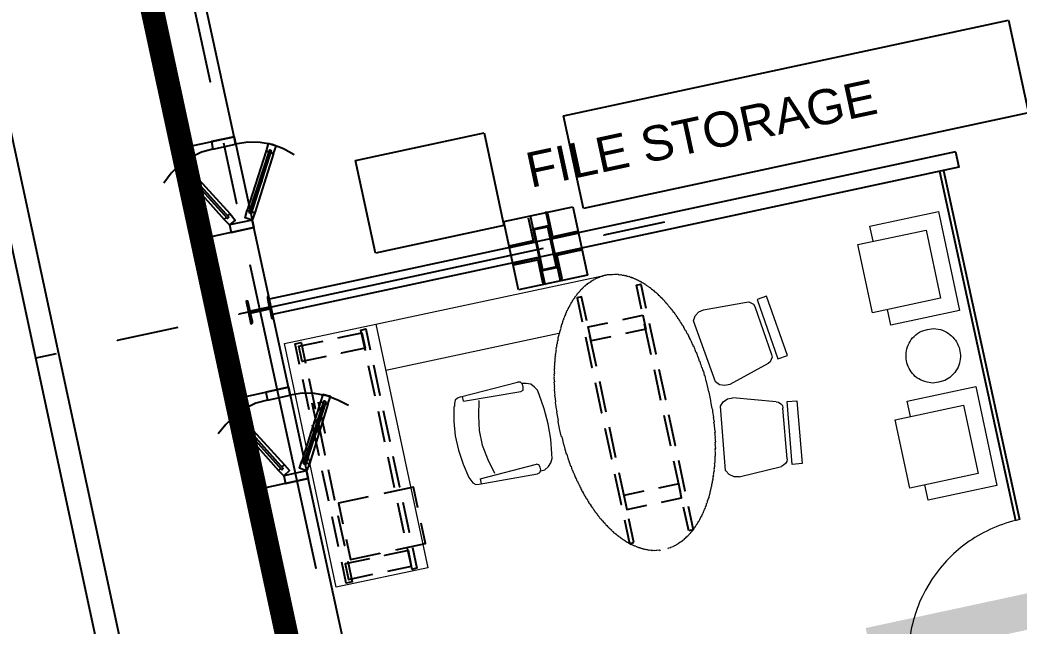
# Model space of a CAD drawing. Header units: inches. Extents: x -48022 to 80112, y -8164 to 5118.
# Drawn here: x 63562.6 to 63819.1, y 1316.2 to 1471.8 of the extents above; entities that cross this region are included whole.
import ezdxf
from ezdxf.enums import TextEntityAlignment as Align
from ezdxf.xclip import XClip

# ---------------------------------------------------------------- set-up
doc = ezdxf.new("R2010")
doc.units = ezdxf.units.IN
doc.header["$LTSCALE"] = 10
doc.header["$XCLIPFRAME"] = 0
doc.header["$PDMODE"] = 32
doc.linetypes.add('Amconstr', pattern=[9999, 9999, 0])
for name, color, linetype in [('1_DIM', 1, 'Continuous'), ('1_TEXT', 3, 'Continuous'), ('A-TEXT-P', 3, 'Continuous'), ('A-WALL-BLWK', 33, 'Continuous'), ('FURN', 6, 'Continuous'), ('FURNITURE', 2, 'Continuous'), ('Plot Boundary', 1, 'Continuous'), ('roads & footpath', 161, 'Continuous')]:
    doc.layers.add(name, color=color, linetype=linetype)
doc.layers.add('A-DOOR', color=2, linetype='Continuous', lineweight=20)
doc.styles.add('1by8in-1F', font='arial.ttf', dxfattribs={"height": 6})
doc.styles.add('ARC_IMP 001 1_1', font='ARIALN.TTF', dxfattribs={"height": 0.078125})
doc.styles.get("Standard").update_dxf_attribs({"font": 'sanss___.ttf'})
doc.dimstyles.new('STANDARD_WS', dxfattribs={"dimscale": 180, "dimtxt": 0.18, "dimasz": 0.0625, "dimexe": 0.1875, "dimexo": 0.0625, "dimgap": 0.09375, "dimtad": 0, "dimdec": 0, "dimzin": 3, "dimdsep": 46, "dimlunit": 4, "dimtxsty": 'Standard', "dimblk": 'DOT', "dimcen": 0.09375, "dimadec": 3, "dimazin": 0, "dimtfac": 1, "dimtdec": 0, "dimtofl": 0, "dimtmove": 1, "dimatfit": 3, "dimldrblk": 'CLOSED', "dimfxl": 0, "dimfrac": 2, "dimtolj": 1, "dimtzin": 3, "dimarcsym": 0})

# ---------------------------------------------------------------- blocks, each defined once
blk = doc.blocks.new('pdf plan')
at = {"color": 250, "linetype": 'Continuous', "lineweight": 9}
blk.add_line((279.693, 363.269), (279.693, 363.22), dxfattribs=at)
for points in [[(280.089, 376.653), (280.102, 380.159), (285.163, 380.141), (285.151, 376.635), (284.357, 376.638)], [(289.038, 376.621), (289.05, 380.128), (294.111, 380.11), (294.099, 376.604)], [(288.335, 378.956), (288.433, 378.674), (288.448, 378.36)], [(285.768, 378.072), (285.752, 378.37), (285.77, 378.684)], [(288.448, 378.36), (288.431, 378.062), (288.33, 377.798)], [(280.867, 376.65), (280.089, 376.653), (280.089, 376.653)], [(289.831, 376.619), (289.038, 376.621), (289.038, 376.621)], [(294.099, 376.604), (293.321, 376.606), (293.321, 376.606)], [(282.495, 369.826), (282.511, 369.942), (282.595, 370.057), (282.678, 370.14), (282.81, 370.189), (285.325, 370.494), (285.458, 370.494), (285.573, 370.427), (285.672, 370.344), (285.721, 370.228)], [(287.689, 370.221), (287.723, 370.337), (287.839, 370.419), (287.939, 370.485), (288.071, 370.484)], [(290.584, 370.161), (288.071, 370.484), (288.071, 370.484)], [(285.721, 370.228), (286.342, 368.142), (286.342, 368.142)], [(287.689, 370.221), (287.037, 368.139), (287.037, 368.139)], [(290.584, 370.161), (290.716, 370.111), (290.798, 370.028), (290.864, 369.912), (290.897, 369.796)], [(282.849, 367.046), (282.634, 367.179), (282.469, 367.395), (282.421, 367.643), (282.495, 369.826)], [(290.955, 367.613), (290.897, 369.796), (290.897, 369.796)], [(286.342, 368.142), (286.341, 367.877), (286.258, 367.629), (286.059, 367.465)], [(287.316, 367.46), (287.118, 367.626), (287.02, 367.875), (287.037, 368.139)], [(286.059, 367.465), (282.849, 367.046), (282.849, 367.046)], [(290.507, 367.019), (287.316, 367.46), (287.316, 367.46)], [(290.955, 367.613), (290.905, 367.365), (290.739, 367.15), (290.507, 367.019)], [(287.083, 367.031), (286.95, 367.032), (286.934, 367.048), (286.504, 367.05), (286.487, 367.033), (285.958, 367.035), (285.942, 367.019), (285.66, 367.02), (285.644, 367.003), (285.429, 367.004), (285.412, 366.971), (285.263, 366.971), (285.23, 366.955), (285.081, 366.955), (285.065, 366.939), (284.916, 366.939), (284.899, 366.906), (284.816, 366.907), (284.767, 366.89), (284.667, 366.891), (284.651, 366.874), (284.552, 366.875), (284.535, 366.858), (284.452, 366.858), (284.403, 366.825), (284.32, 366.826), (284.303, 366.809), (284.221, 366.81), (284.204, 366.793), (284.121, 366.793), (284.088, 366.76), (284.022, 366.761), (284.005, 366.744), (283.923, 366.744), (283.906, 366.728), (283.84, 366.728), (283.823, 366.712), (283.757, 366.712), (283.724, 366.679), (283.691, 366.679), (283.641, 366.663), (283.608, 366.663), (283.592, 366.646), (283.525, 366.647), (283.492, 366.63), (283.459, 366.63), (283.409, 366.597), (283.393, 366.597), (283.376, 366.581), (283.31, 366.581), (283.294, 366.565), (283.244, 366.565), (283.227, 366.532), (283.178, 366.532), (283.161, 366.516), (283.111, 366.516), (283.095, 366.499), (283.029, 366.499), (283.012, 366.483), (282.996, 366.483), (282.962, 366.45), (282.946, 366.45), (282.913, 366.434), (282.863, 366.434), (282.846, 366.417), (282.813, 366.418), (282.797, 366.385), (282.731, 366.385), (282.714, 366.368), (282.697, 366.368), (282.664, 366.352), (282.648, 366.352), (282.631, 366.335), (282.615, 366.336), (282.581, 366.303), (282.532, 366.303)], [(291.083, 366.19), (291.05, 366.207), (291.016, 366.207), (291, 366.24), (290.967, 366.24), (290.95, 366.257), (290.934, 366.257), (290.901, 366.273), (290.868, 366.273), (290.851, 366.307), (290.802, 366.307), (290.785, 366.323), (290.752, 366.323), (290.736, 366.34), (290.719, 366.34), (290.703, 366.357), (290.653, 366.357), (290.604, 366.39), (290.587, 366.39), (290.571, 366.407), (290.521, 366.407), (290.504, 366.424), (290.471, 366.424), (290.438, 366.457), (290.422, 366.457), (290.405, 366.474), (290.356, 366.474), (290.323, 366.49), (290.273, 366.491), (290.257, 366.507), (290.224, 366.507), (290.191, 366.54), (290.141, 366.541), (290.125, 366.557), (290.058, 366.557), (290.042, 366.574), (290.025, 366.574), (289.992, 366.607), (289.943, 366.607), (289.91, 366.624), (289.844, 366.624), (289.827, 366.641), (289.794, 366.641), (289.744, 366.658), (289.695, 366.658), (289.678, 366.691), (289.612, 366.691), (289.596, 366.708), (289.53, 366.708), (289.513, 366.725), (289.43, 366.725), (289.414, 366.742), (289.348, 366.742), (289.315, 366.775), (289.232, 366.775), (289.216, 366.792), (289.133, 366.792), (289.116, 366.809), (289.017, 366.809), (289.001, 366.842), (288.918, 366.843), (288.885, 366.859), (288.786, 366.86), (288.769, 366.876), (288.67, 366.877), (288.621, 366.893), (288.538, 366.894), (288.521, 366.927), (288.373, 366.927), (288.356, 366.944), (288.207, 366.944), (288.174, 366.961), (288.025, 366.962), (288.009, 366.995), (287.794, 366.995), (287.777, 367.012), (287.496, 367.013), (287.48, 367.03), (287.414, 367.03)], [(282.316, 366.204), (282.283, 366.204), (282.267, 366.188), (282.25, 366.188), (282.234, 366.155), (282.2, 366.155), (282.184, 366.139), (282.167, 366.139), (282.134, 366.122), (282.118, 366.122), (282.101, 366.106), (282.084, 366.106), (282.051, 366.073), (282.035, 366.073), (282.018, 366.056), (282.002, 366.057), (281.968, 366.04), (281.952, 366.04), (281.935, 366.007), (281.902, 366.007), (281.886, 365.991), (281.869, 365.991), (281.852, 365.974), (281.819, 365.974), (281.803, 365.958), (281.786, 365.958), (281.753, 365.925), (281.737, 365.925), (281.72, 365.909), (281.703, 365.892), (281.67, 365.892), (281.654, 365.859), (281.637, 365.859), (281.604, 365.843), (281.587, 365.843), (281.571, 365.826), (281.554, 365.827), (281.521, 365.81), (281.504, 365.777), (281.488, 365.777), (281.471, 365.761), (281.438, 365.761), (281.438, 365.744), (281.422, 365.744), (281.372, 365.695), (281.355, 365.695), (281.339, 365.678), (281.322, 365.679), (281.289, 365.662), (281.272, 365.662), (281.272, 365.629), (281.256, 365.613), (281.223, 365.613), (281.206, 365.596), (281.19, 365.596), (281.173, 365.58), (281.123, 365.53), (281.107, 365.53), (281.073, 365.514), (281.057, 365.481), (281.04, 365.481), (281.04, 365.464), (281.024, 365.448), (280.991, 365.448), (280.974, 365.432), (280.957, 365.432), (280.957, 365.399), (280.941, 365.382), (280.908, 365.382), (280.891, 365.366), (280.891, 365.333), (280.874, 365.333), (280.841, 365.316), (280.825, 365.316), (280.808, 365.3), (280.808, 365.283), (280.791, 365.283), (280.758, 365.25), (280.758, 365.234), (280.742, 365.234)], [(291.314, 366.09), (291.281, 366.09), (291.264, 366.107), (291.248, 366.107), (291.231, 366.123)], [(291.528, 365.973), (291.495, 366.007), (291.479, 366.007)], [(292.519, 365.341), (292.485, 365.341), (292.485, 365.358), (292.469, 365.391), (292.453, 365.391), (292.436, 365.408), (292.403, 365.408), (292.403, 365.424), (292.387, 365.441), (292.37, 365.441), (292.321, 365.491), (292.304, 365.508), (292.288, 365.508), (292.238, 365.557), (292.222, 365.557), (292.189, 365.574), (292.156, 365.624), (292.139, 365.624), (292.106, 365.641), (292.09, 365.641), (292.073, 365.657), (292.057, 365.657), (292.023, 365.674), (292.024, 365.707), (292.007, 365.707), (291.991, 365.724), (291.958, 365.724), (291.941, 365.74), (291.924, 365.74), (291.875, 365.79), (291.859, 365.79), (291.842, 365.807), (291.809, 365.807), (291.792, 365.824), (291.776, 365.824), (291.759, 365.857), (291.726, 365.857), (291.726, 365.873), (291.71, 365.89), (291.693, 365.89), (291.66, 365.923)], [(280.426, 364.921), (280.426, 364.904), (280.41, 364.904), (280.377, 364.871), (280.376, 364.855), (280.36, 364.855), (280.36, 364.838), (280.343, 364.805), (280.31, 364.805), (280.31, 364.789), (280.293, 364.772), (280.293, 364.756), (280.277, 364.756), (280.277, 364.723), (280.227, 364.69), (280.21, 364.657), (280.21, 364.64), (280.194, 364.64), (280.194, 364.624), (280.144, 364.574), (280.144, 364.558), (280.127, 364.558), (280.127, 364.525)], [(280.609, 365.102), (280.592, 365.102), (280.592, 365.086), (280.576, 365.069), (280.543, 365.069), (280.543, 365.053)], [(292.964, 364.91), (292.964, 364.943), (292.931, 364.943), (292.914, 364.96), (292.914, 364.976), (292.898, 364.976), (292.865, 365.009), (292.865, 365.026), (292.848, 365.026), (292.832, 365.043), (292.832, 365.059), (292.815, 365.059), (292.782, 365.092), (292.782, 365.109), (292.766, 365.109), (292.749, 365.126), (292.749, 365.142), (292.716, 365.142), (292.683, 365.192), (292.634, 365.242), (292.617, 365.242), (292.617, 365.258)], [(280.044, 364.409), (280.044, 364.393), (280.011, 364.376)], [(293.719, 363.369), (293.719, 363.385), (293.686, 363.419), (293.686, 363.534), (293.67, 363.534), (293.67, 363.65), (293.654, 363.667), (293.654, 363.733), (293.638, 363.733), (293.638, 363.799), (293.605, 363.816), (293.605, 363.849), (293.588, 363.882), (293.589, 363.915), (293.572, 363.948), (293.572, 363.981), (293.539, 363.981), (293.539, 364.048), (293.523, 364.048), (293.523, 364.081), (293.507, 364.114), (293.507, 364.13), (293.49, 364.147), (293.49, 364.18), (293.457, 364.197), (293.457, 364.213), (293.441, 364.23), (293.441, 364.263), (293.424, 364.28), (293.391, 364.296), (293.392, 364.346), (293.375, 364.346), (293.375, 364.362), (293.342, 364.412), (293.342, 364.445), (293.309, 364.445), (293.309, 364.479), (293.293, 364.495), (293.293, 364.512), (293.276, 364.512), (293.276, 364.528), (293.244, 364.561), (293.227, 364.578), (293.227, 364.595), (293.211, 364.595), (293.211, 364.611), (293.194, 364.644), (293.194, 364.661), (293.161, 364.661), (293.161, 364.678), (293.112, 364.744), (293.112, 364.76), (293.079, 364.76), (293.079, 364.794)], [(279.877, 364.046), (279.877, 364.03), (279.844, 364.03), (279.844, 363.964), (279.827, 363.964), (279.827, 363.897), (279.811, 363.898), (279.811, 363.848), (279.777, 363.848), (279.777, 363.782), (279.761, 363.749), (279.76, 363.699), (279.744, 363.666), (279.743, 363.567), (279.727, 363.55), (279.727, 363.517)], [(279.961, 364.261), (279.961, 364.228), (279.928, 364.228), (279.928, 364.195)], [(279.651, 351.493), (279.693, 363.22), (279.693, 363.22)], [(279.693, 363.22), (279.692, 363.071), (279.725, 363.054), (279.725, 362.905), (279.741, 362.889), (279.741, 362.79), (279.757, 362.756), (279.757, 362.69), (279.773, 362.674), (279.773, 362.608), (279.806, 362.591), (279.806, 362.541), (279.822, 362.525), (279.822, 362.492), (279.839, 362.458), (279.839, 362.425), (279.872, 362.409), (279.872, 362.376), (279.888, 362.359), (279.888, 362.342), (279.904, 362.309), (279.904, 362.276), (279.921, 362.276), (279.921, 362.227), (279.954, 362.226), (279.954, 362.193), (279.986, 362.144), (279.986, 362.111), (280.003, 362.111), (280.003, 362.077), (280.036, 362.061), (280.036, 362.044), (280.052, 362.011), (280.052, 361.995), (280.069, 361.995), (280.069, 361.978), (280.102, 361.961), (280.102, 361.928), (280.118, 361.928), (280.118, 361.895), (280.134, 361.895), (280.134, 361.878), (280.151, 361.845), (280.151, 361.829), (280.184, 361.829), (280.184, 361.812)], [(292.503, 361.024), (292.52, 361.041), (292.536, 361.041), (292.537, 361.057), (292.57, 361.09), (292.586, 361.09), (292.603, 361.107), (292.603, 361.123), (292.619, 361.123), (292.653, 361.156), (292.669, 361.156), (292.669, 361.173), (292.686, 361.189), (292.702, 361.189), (292.736, 361.206), (292.736, 361.239), (292.752, 361.239), (292.769, 361.255), (292.769, 361.272), (292.802, 361.272), (292.819, 361.305), (292.819, 361.321), (292.835, 361.321), (292.852, 361.338), (292.852, 361.354), (292.885, 361.354), (292.902, 361.387), (292.902, 361.404), (292.918, 361.403), (292.951, 361.42), (292.951, 361.436), (292.968, 361.436), (292.968, 361.469), (292.985, 361.486), (293.001, 361.486), (293.001, 361.502), (293.051, 361.552), (293.068, 361.568), (293.068, 361.585), (293.101, 361.585), (293.101, 361.618), (293.117, 361.634), (293.134, 361.634), (293.134, 361.651), (293.151, 361.684), (293.151, 361.7), (293.184, 361.7), (293.184, 361.717), (293.2, 361.733), (293.217, 361.766), (293.217, 361.783), (293.234, 361.783), (293.234, 361.799), (293.267, 361.832), (293.267, 361.849), (293.284, 361.849), (293.284, 361.865), (293.333, 361.915), (293.334, 361.948), (293.35, 361.948), (293.35, 361.964), (293.367, 361.997), (293.383, 362.014), (293.384, 362.063), (293.417, 362.063), (293.417, 362.08), (293.433, 362.096), (293.433, 362.113), (293.45, 362.146), (293.45, 362.162), (293.483, 362.179), (293.483, 362.212), (293.5, 362.228), (293.5, 362.245), (293.517, 362.261), (293.517, 362.294), (293.533, 362.311), (293.534, 362.361), (293.567, 362.377), (293.567, 362.41), (293.583, 362.41), (293.584, 362.476), (293.6, 362.476), (293.6, 362.542), (293.633, 362.542), (293.634, 362.608), (293.65, 362.625), (293.65, 362.691), (293.667, 362.707), (293.667, 362.79), (293.684, 362.823), (293.684, 362.939), (293.718, 362.972), (293.718, 362.988)], [(280.299, 361.663), (280.299, 361.63), (280.332, 361.63), (280.349, 361.613), (280.348, 361.597), (280.365, 361.596), (280.365, 361.58), (280.398, 361.547), (280.431, 361.514), (280.431, 361.48), (280.447, 361.48), (280.48, 361.464), (280.48, 361.447), (280.497, 361.447), (280.513, 361.431), (280.513, 361.397), (280.53, 361.397), (280.53, 361.381), (280.563, 361.364), (280.579, 361.364), (280.579, 361.348), (280.596, 361.315), (280.629, 361.314), (280.645, 361.298), (280.645, 361.281), (280.662, 361.281), (280.678, 361.248), (280.678, 361.232), (280.711, 361.231), (280.744, 361.198), (280.777, 361.165), (280.794, 361.165), (280.793, 361.148), (280.81, 361.132), (280.826, 361.132), (280.876, 361.082), (280.925, 361.049), (280.942, 361.049), (280.942, 361.016), (280.958, 361.016), (280.975, 360.999), (281.008, 360.982), (281.024, 360.982), (281.024, 360.949), (281.041, 360.933), (281.057, 360.932), (281.09, 360.916), (281.107, 360.916), (281.123, 360.899), (281.123, 360.866), (281.156, 360.866), (281.173, 360.849), (281.189, 360.849), (281.239, 360.816), (281.255, 360.816), (281.255, 360.783), (281.272, 360.783), (281.305, 360.766), (281.321, 360.766), (281.354, 360.716), (281.387, 360.716), (281.404, 360.7), (281.42, 360.7), (281.42, 360.683), (281.453, 360.666), (281.47, 360.666), (281.486, 360.633), (281.503, 360.633), (281.536, 360.617), (281.552, 360.616), (281.569, 360.6), (281.585, 360.6), (281.635, 360.55), (281.651, 360.55)], [(292.321, 360.893), (292.354, 360.893), (292.371, 360.909)], [(281.8, 360.467), (281.833, 360.467), (281.85, 360.45), (281.866, 360.45)], [(286.775, 359.341), (287.072, 359.34), (287.122, 359.373), (287.519, 359.371), (287.536, 359.388), (287.767, 359.387), (287.817, 359.404), (287.999, 359.403), (288.032, 359.436), (288.181, 359.435), (288.214, 359.452), (288.346, 359.451), (288.379, 359.468), (288.495, 359.467), (288.512, 359.484), (288.644, 359.483), (288.661, 359.516), (288.76, 359.516), (288.81, 359.532), (288.892, 359.532), (288.909, 359.549), (288.992, 359.548), (289.025, 359.581), (289.108, 359.581), (289.124, 359.597), (289.207, 359.597), (289.257, 359.613), (289.29, 359.613), (289.323, 359.63), (289.405, 359.629), (289.439, 359.662), (289.488, 359.662), (289.505, 359.679), (289.571, 359.679), (289.588, 359.695), (289.654, 359.695), (289.67, 359.728), (289.77, 359.727), (289.786, 359.744), (289.803, 359.744), (289.819, 359.76), (289.886, 359.76), (289.919, 359.777), (289.968, 359.776), (290.002, 359.809), (290.035, 359.809), (290.084, 359.826), (290.117, 359.825), (290.15, 359.842), (290.167, 359.842), (290.2, 359.858), (290.25, 359.858), (290.266, 359.891), (290.333, 359.891), (290.349, 359.907), (290.382, 359.907), (290.399, 359.924), (290.415, 359.924), (290.449, 359.957), (290.498, 359.956), (290.531, 359.973), (290.548, 359.973), (290.564, 359.989), (290.631, 359.989), (290.647, 360.006), (290.68, 360.005), (290.697, 360.038), (290.714, 360.038), (290.73, 360.055), (290.78, 360.055), (290.829, 360.071), (290.846, 360.071), (290.863, 360.104), (290.879, 360.104), (290.912, 360.12), (290.929, 360.12), (290.945, 360.137), (290.979, 360.137), (290.995, 360.153), (291.028, 360.153), (291.061, 360.186), (291.094, 360.186), (291.111, 360.202), (291.144, 360.202), (291.161, 360.219), (291.177, 360.219), (291.21, 360.252), (291.227, 360.252), (291.244, 360.268), (291.26, 360.268), (291.293, 360.284), (291.31, 360.284), (291.326, 360.301), (291.36, 360.301), (291.393, 360.334), (291.409, 360.334), (291.442, 360.35), (291.459, 360.35), (291.476, 360.367), (291.509, 360.366), (291.542, 360.416), (291.558, 360.416), (291.592, 360.432), (291.608, 360.432), (291.625, 360.449), (291.641, 360.449), (291.674, 360.482), (291.691, 360.482), (291.741, 360.514), (291.757, 360.514), (291.774, 360.531), (291.79, 360.564), (291.824, 360.564), (291.84, 360.58), (291.857, 360.58), (291.89, 360.597), (291.906, 360.597), (291.923, 360.63), (291.94, 360.63), (291.989, 360.662), (292.006, 360.662), (292.006, 360.679), (292.039, 360.679), (292.072, 360.728), (292.089, 360.728), (292.122, 360.745), (292.138, 360.745), (292.155, 360.778), (292.172, 360.778), (292.172, 360.794), (292.205, 360.811)], [(282, 351.485), (282.031, 360.334), (282.031, 360.334)], [(282.246, 360.234), (282.262, 360.234), (282.295, 360.217), (282.361, 360.217), (282.378, 360.184), (282.394, 360.183), (282.411, 360.167), (282.444, 360.167), (282.46, 360.15), (282.477, 360.15), (282.51, 360.133), (282.527, 360.133), (282.56, 360.1), (282.593, 360.1), (282.609, 360.083), (282.642, 360.083), (282.675, 360.067), (282.692, 360.067), (282.708, 360.033), (282.758, 360.033), (282.774, 360.017), (282.824, 360.017), (282.84, 360), (282.857, 360), (282.89, 359.983), (282.94, 359.983), (282.973, 359.95), (282.989, 359.95), (283.006, 359.933), (283.055, 359.933), (283.072, 359.916), (283.121, 359.916), (283.138, 359.883), (283.204, 359.883), (283.22, 359.866), (283.237, 359.866), (283.27, 359.85), (283.319, 359.849), (283.353, 359.833), (283.386, 359.833), (283.435, 359.799), (283.468, 359.799), (283.501, 359.783), (283.567, 359.782), (283.584, 359.766), (283.6, 359.766), (283.617, 359.749), (283.7, 359.749), (283.733, 359.716), (283.799, 359.715), (283.815, 359.699), (283.881, 359.699), (283.898, 359.682), (283.964, 359.682), (283.98, 359.649), (284.063, 359.648), (284.096, 359.632), (284.146, 359.631), (284.179, 359.615), (284.261, 359.615), (284.278, 359.598), (284.361, 359.598), (284.377, 359.564), (284.476, 359.564), (284.509, 359.547), (284.592, 359.547), (284.625, 359.531), (284.724, 359.53), (284.741, 359.497), (284.873, 359.497), (284.889, 359.48), (285.022, 359.48), (285.038, 359.463), (285.187, 359.462), (285.204, 359.446), (285.352, 359.445), (285.385, 359.412), (285.584, 359.411), (285.617, 359.395), (285.849, 359.394), (285.865, 359.377), (286.295, 359.376), (286.311, 359.343), (286.444, 359.342)], [(284.821, 358.719), (284.589, 358.687), (284.407, 358.572), (284.224, 358.424), (284.141, 358.209), (284.107, 358.011)], [(288.573, 357.995), (288.557, 358.194), (288.442, 358.409), (288.277, 358.558), (288.079, 358.675), (287.847, 358.709), (287.12, 358.811), (286.343, 358.846), (285.582, 358.816), (284.821, 358.719)], [(284.14, 358.011), (284.024, 357.945), (283.99, 357.796)], [(284.487, 357.86), (284.438, 357.976), (284.289, 358.01), (284.14, 358.011)], [(288.374, 357.996), (288.258, 357.963), (288.192, 357.847)], [(288.523, 357.995), (288.374, 357.996), (288.374, 357.996)], [(288.671, 357.796), (288.639, 357.929), (288.523, 357.995)], [(284.096, 354.852), (283.99, 357.796), (283.99, 357.796)], [(284.344, 354.95), (284.487, 357.86), (284.487, 357.86)], [(288.314, 354.936), (288.192, 357.847), (288.192, 357.847)], [(288.562, 354.836), (288.671, 357.796), (288.671, 357.796)], [(284.479, 355.71), (285.223, 355.526), (285.95, 355.407), (286.695, 355.405), (287.456, 355.518), (288.184, 355.697)], [(284.344, 354.95), (284.113, 354.951), (284.113, 354.951)], [(288.314, 354.936), (288.578, 354.935), (288.578, 354.935)], [(284.096, 354.852), (284.128, 354.686), (284.211, 354.553), (284.359, 354.487), (284.508, 354.453)], [(284.508, 354.42), (285.235, 354.269), (285.946, 354.183), (286.69, 354.181), (287.418, 354.261), (288.13, 354.407)], [(288.13, 354.407), (288.279, 354.473), (288.279, 354.473)], [(288.279, 354.473), (288.428, 354.539), (288.544, 354.671), (288.562, 354.836)]]:
    blk.add_lwpolyline(points, dxfattribs=at)
for points in [[(280.864, 375.873), (280.876, 379.363), (284.366, 379.35), (284.354, 375.86)], [(289.829, 375.841), (289.841, 379.331), (293.331, 379.319), (293.319, 375.829)], [(282.416, 370.868), (282.48, 370.372), (285.607, 370.758), (285.543, 371.254)], [(290.983, 370.838), (290.915, 370.342), (287.791, 370.75), (287.858, 371.246)], [(279.635, 346.812), (279.651, 351.493), (292.106, 351.449), (292.089, 346.768)]]:
    blk.add_lwpolyline(points, close=True, dxfattribs=at)
at = {"color": 250, "linetype": 'Continuous', "lineweight": -2}
for points in [[(277.718, 366.674), (277.718, 363.565), (277.718, 363.565)], [(281.732, 364.619), (280.508, 364.623), (280.509, 364.854), (281.733, 364.85)], [(282.043, 363.592), (282.046, 364.617), (282.046, 364.617)], [(282.046, 364.617), (282.757, 364.615), (282.754, 363.589)], [(284.064, 364.61), (282.493, 364.616), (282.493, 364.616)], [(282.494, 364.847), (284.065, 364.842), (284.065, 364.842)], [(286.396, 364.602), (284.841, 364.608), (284.841, 364.608)], [(284.842, 364.839), (286.397, 364.834), (286.397, 364.834)], [(288.745, 364.594), (287.173, 364.599), (287.173, 364.599)], [(287.174, 364.831), (288.746, 364.825), (288.746, 364.825)], [(289.506, 364.823), (291.078, 364.817), (291.078, 364.817)], [(291.077, 364.586), (289.506, 364.591), (289.506, 364.591)], [(291.375, 364.585), (290.663, 364.587), (290.66, 363.562)], [(291.371, 363.559), (291.375, 364.585), (291.375, 364.585)], [(293.062, 364.579), (291.854, 364.583), (291.854, 364.583)], [(291.855, 364.814), (293.062, 364.81), (293.062, 364.579)], [(282.751, 362.829), (282.748, 361.82), (282.036, 361.822), (282.04, 362.831)], [(290.657, 362.801), (290.654, 361.792), (291.365, 361.789), (291.368, 362.798)], [(279.488, 360.968), (278.132, 360.968), (278.132, 362.324)], [(278.214, 362.209), (278.198, 362.291), (278.132, 362.324)], [(278.214, 362.209), (278.214, 361.051), (279.372, 361.051)], [(281.722, 361.823), (280.498, 361.828), (280.497, 361.596), (281.721, 361.592)], [(282.482, 361.589), (284.053, 361.584), (284.053, 361.584)], [(284.054, 361.815), (282.483, 361.821), (282.483, 361.821)], [(284.831, 361.581), (286.385, 361.575), (286.385, 361.575)], [(286.386, 361.807), (284.832, 361.812), (284.832, 361.812)], [(287.163, 361.573), (288.734, 361.567), (288.734, 361.567)], [(288.735, 361.799), (287.164, 361.804), (287.164, 361.804)], [(289.495, 361.564), (291.066, 361.559), (291.066, 361.559)], [(291.067, 361.79), (289.496, 361.796), (289.496, 361.796)], [(293.052, 361.783), (291.844, 361.788), (291.844, 361.788)], [(291.844, 361.556), (293.051, 361.552), (293.052, 361.783)], [(279.488, 360.968), (279.455, 361.034), (279.372, 361.051)], [(277.718, 360.455), (277.718, 344.891), (277.718, 344.891)], [(275.981, 360.174), (277.338, 360.174), (277.338, 358.818)], [(277.238, 358.917), (277.238, 360.075), (276.081, 360.075)], [(277.255, 358.917), (277.255, 360.075), (276.081, 360.075)], [(277.238, 358.917), (277.288, 358.851), (277.338, 358.818)], [(277.255, 358.917), (277.272, 358.851), (277.338, 358.818)], [(289.079, 351.592), (288.021, 351.596), (288.016, 350.074)], [(290.893, 350.064), (290.899, 351.586), (289.857, 351.589)], [(280.839, 350.695), (279.781, 350.699), (279.782, 350.947), (280.84, 350.943)], [(281.618, 350.94), (283.172, 350.935), (283.172, 350.935)], [(283.95, 350.932), (285.521, 350.927), (285.521, 350.927)], [(286.282, 350.924), (287.853, 350.918), (287.853, 350.918)], [(288.63, 350.916), (290.169, 350.91), (290.169, 350.91)], [(292.021, 350.904), (292.02, 350.656), (290.962, 350.659)], [(290.963, 350.907), (292.021, 350.904), (292.021, 350.904)], [(279.925, 349.491), (279.93, 350.715), (280.707, 350.712)], [(280.707, 350.712), (280.703, 349.488), (280.703, 349.488)], [(283.171, 350.687), (281.617, 350.692), (281.617, 350.692)], [(285.52, 350.678), (283.949, 350.684), (283.949, 350.684)], [(287.852, 350.67), (286.281, 350.676), (286.281, 350.676)], [(290.168, 350.662), (288.63, 350.668), (288.63, 350.668)], [(291.061, 350.676), (291.057, 349.452), (291.057, 349.452)], [(291.851, 349.449), (291.855, 350.673), (291.061, 350.676)], [(270.507, 349.291), (270.11, 348.828), (269.779, 348.332), (269.547, 347.753), (269.399, 347.157), (269.365, 346.545)], [(283.342, 349.291), (282.961, 348.828), (282.63, 348.332), (282.399, 347.753), (282.25, 347.157), (282.217, 346.545)], [(288.013, 349.28), (288.007, 347.759), (289.066, 347.755)], [(290.885, 347.749), (290.891, 349.27), (290.891, 349.27)], [(270.143, 348.183), (270.226, 348.299), (269.895, 348.497), (269.68, 348.15), (270.011, 347.968), (270.11, 348.084)], [(280.7, 348.727), (280.696, 347.487), (279.918, 347.489), (279.923, 348.73)], [(282.994, 348.183), (283.06, 348.299), (282.713, 348.497), (282.531, 348.15), (282.862, 347.968), (282.928, 348.084)], [(291.054, 348.691), (291.05, 347.45), (291.844, 347.447), (291.848, 348.688)], [(270.011, 347.968), (272.723, 346.413), (272.723, 346.413)], [(270.226, 348.299), (272.922, 346.76), (272.922, 346.76)], [(282.862, 347.968), (285.558, 346.413), (285.558, 346.413)], [(283.06, 348.299), (285.773, 346.76), (285.773, 346.76)], [(280.811, 347.337), (279.752, 347.341), (279.753, 347.639), (280.812, 347.635)], [(281.589, 347.632), (283.128, 347.627), (283.128, 347.627)], [(282.845, 347.844), (284.416, 347.844), (284.416, 347.844)], [(284.416, 347.546), (282.845, 347.546), (282.845, 347.546)], [(283.922, 347.624), (285.493, 347.619), (285.493, 347.619)], [(286.254, 347.616), (287.808, 347.611), (287.808, 347.611)], [(288.602, 347.608), (290.14, 347.602), (290.14, 347.602)], [(289.843, 347.752), (290.885, 347.749), (290.885, 347.749)], [(291.993, 347.596), (291.992, 347.298), (290.933, 347.302)], [(290.934, 347.6), (291.993, 347.596), (291.993, 347.596)], [(283.127, 347.329), (281.588, 347.335), (281.588, 347.335)], [(285.492, 347.321), (283.92, 347.327), (283.92, 347.327)], [(287.807, 347.313), (286.253, 347.318), (286.253, 347.318)], [(290.139, 347.305), (288.601, 347.31), (288.601, 347.31)], [(268.985, 346.545), (273.633, 346.545), (273.633, 346.545)], [(272.855, 346.628), (272.922, 346.76), (273.252, 346.545), (273.07, 346.231), (272.723, 346.413), (272.789, 346.545)], [(281.803, 346.545), (286.484, 346.545), (286.484, 346.545)], [(285.69, 346.628), (285.773, 346.76), (286.087, 346.545), (285.889, 346.231), (285.558, 346.413), (285.641, 346.545)], [(250.477, 345.967), (266.057, 345.967), (266.057, 345.967)], [(269.167, 345.967), (272.276, 345.967), (272.276, 345.967)], [(275.403, 345.967), (290.95, 345.967), (290.95, 345.967)], [(269.365, 345.388), (269.399, 344.792), (269.547, 344.18), (269.779, 343.618), (270.11, 343.089), (270.507, 342.625)], [(270.011, 343.965), (272.723, 345.536), (272.723, 345.536)], [(272.789, 345.404), (272.723, 345.536), (273.07, 345.718), (273.252, 345.388), (272.922, 345.189), (272.855, 345.321)], [(282.217, 345.388), (282.25, 344.792), (282.399, 344.18), (282.63, 343.618), (282.961, 343.089), (283.342, 342.625)], [(282.862, 343.965), (285.558, 345.536), (285.558, 345.536)], [(285.641, 345.404), (285.558, 345.536), (285.889, 345.718), (286.087, 345.388), (285.773, 345.189), (285.69, 345.321)], [(270.226, 343.651), (272.922, 345.189), (272.922, 345.189)], [(283.06, 343.651), (285.773, 345.189), (285.773, 345.189)], [(270.11, 343.849), (270.011, 343.965), (269.68, 343.767), (269.895, 343.436), (270.226, 343.651), (270.143, 343.767)], [(282.928, 343.849), (282.862, 343.965), (282.531, 343.767), (282.713, 343.436), (283.06, 343.651), (282.994, 343.767)], [(277.718, 341.782), (277.718, 338.672), (277.718, 338.672)], [(277.718, 335.563), (277.718, 317.369), (277.718, 317.369)]]:
    blk.add_lwpolyline(points, dxfattribs=at)
for points in [[(276.081, 361.051), (275.998, 361.034), (275.981, 360.968), (277.338, 360.968), (277.338, 362.324), (277.272, 362.291), (277.255, 362.209), (277.255, 361.051)], [(278.81, 360.968), (278.81, 360.174), (276.66, 360.174), (276.66, 360.968)], [(278.76, 360.902), (278.76, 360.224), (276.709, 360.224), (276.709, 360.902)], [(279.372, 360.075), (279.455, 360.125), (279.488, 360.174), (278.132, 360.174), (278.132, 358.818), (278.198, 358.851), (278.214, 358.917), (278.214, 360.075)], [(272.872, 346.479), (270.011, 348.15), (270.06, 348.216), (272.922, 346.562)], [(270.259, 348.034), (270.424, 347.918), (270.457, 347.984), (270.292, 348.084)], [(270.507, 347.885), (270.672, 347.769), (270.722, 347.836), (270.54, 347.951)], [(285.723, 346.479), (282.845, 348.15), (282.912, 348.216), (285.773, 346.562)], [(283.11, 348.034), (283.276, 347.918), (283.292, 347.984), (283.127, 348.084)], [(283.358, 347.885), (283.524, 347.769), (283.54, 347.836), (283.375, 347.951)], [(270.755, 347.736), (270.937, 347.621), (270.97, 347.687), (270.804, 347.802)], [(271.019, 347.587), (271.185, 347.472), (271.218, 347.538), (271.053, 347.654)], [(271.268, 347.439), (271.433, 347.356), (271.483, 347.422), (271.317, 347.505)], [(283.606, 347.736), (283.772, 347.621), (283.805, 347.687), (283.639, 347.802)], [(283.871, 347.587), (284.036, 347.472), (284.053, 347.538), (283.887, 347.654)], [(284.102, 347.439), (284.268, 347.356), (284.301, 347.422), (284.136, 347.505)], [(271.516, 347.29), (271.698, 347.207), (271.714, 347.273), (271.565, 347.356)], [(271.78, 347.141), (271.946, 347.058), (271.962, 347.124), (271.797, 347.207)], [(272.028, 346.992), (272.194, 346.909), (272.227, 346.975), (272.045, 347.058)], [(272.276, 346.86), (272.458, 346.76), (272.475, 346.827), (272.31, 346.926)], [(284.351, 347.29), (284.516, 347.207), (284.566, 347.273), (284.4, 347.356)], [(284.599, 347.141), (284.781, 347.058), (284.814, 347.124), (284.648, 347.207)], [(284.863, 346.992), (285.029, 346.909), (285.078, 346.975), (284.896, 347.058)], [(285.111, 346.86), (285.277, 346.76), (285.326, 346.827), (285.161, 346.926)], [(268.985, 344.213), (268.985, 346.545), (260.814, 346.545), (260.814, 344.213)], [(268.985, 346.545), (268.985, 345.388), (269.365, 345.388), (269.365, 346.545)], [(272.541, 346.711), (272.707, 346.612), (272.723, 346.678), (272.558, 346.777)], [(273.252, 346.545), (273.252, 345.388), (273.633, 345.388), (273.633, 346.545)], [(281.803, 344.213), (281.803, 346.545), (273.633, 346.545), (273.633, 344.213)], [(277.238, 345.487), (277.172, 345.47), (277.156, 345.388), (278.314, 345.388), (278.28, 345.47), (278.214, 345.487), (277.784, 345.487), (277.784, 346.463), (278.214, 346.463), (278.28, 346.479), (278.314, 346.545), (277.156, 346.545), (277.172, 346.479), (277.238, 346.463), (277.685, 346.463), (277.685, 345.487)], [(281.803, 346.545), (281.803, 345.388), (282.217, 345.388), (282.217, 346.545)], [(285.36, 346.711), (285.541, 346.612), (285.575, 346.678), (285.409, 346.777)], [(286.087, 346.545), (286.087, 345.388), (286.484, 345.388), (286.484, 346.545)], [(294.655, 344.213), (294.655, 346.545), (286.484, 346.545), (286.484, 344.213)], [(270.06, 343.717), (270.011, 343.8), (272.872, 345.437), (272.922, 345.355)], [(282.912, 343.717), (282.845, 343.8), (285.723, 345.437), (285.773, 345.355)]]:
    blk.add_lwpolyline(points, close=True, dxfattribs=at)
at = {"color": 250, "linetype": 'Continuous', "lineweight": 20}
for points in [[(268.985, 344.213), (268.985, 344.031), (273.633, 344.031), (273.633, 344.213)], [(281.803, 344.213), (281.803, 344.031), (286.484, 344.031), (286.484, 344.213)]]:
    blk.add_lwpolyline(points, dxfattribs=at)
at = {"color": 250, "linetype": 'Continuous', "lineweight": 9}
for points in [[(285.77, 378.684), (286.105, 379.94), (287.76, 380.116), (288.335, 378.956)], [(288.33, 377.798), (287.781, 376.642), (286.094, 376.797), (285.768, 378.072)], [(287.414, 367.03), (287.298, 367.03), (287.199, 367.031), (287.083, 367.031)], [(282.532, 366.303), (282.482, 366.27), (282.333, 366.221), (282.316, 366.204)], [(291.231, 366.123), (291.165, 366.14), (291.132, 366.19), (291.083, 366.19)], [(291.479, 366.007), (291.446, 366.04), (291.347, 366.04), (291.314, 366.09)], [(291.66, 365.923), (291.611, 365.923), (291.578, 365.973), (291.528, 365.973)], [(280.543, 365.053), (280.509, 365.003), (280.46, 364.954), (280.426, 364.921)], [(280.742, 365.234), (280.692, 365.185), (280.659, 365.152), (280.609, 365.102)], [(292.617, 365.258), (292.568, 365.308), (292.617, 365.225), (292.519, 365.341)], [(293.079, 364.794), (293.046, 364.827), (292.997, 364.877), (292.964, 364.91)], [(280.011, 364.376), (280.011, 364.327), (279.994, 364.294), (279.961, 364.261)], [(280.127, 364.525), (280.028, 364.426), (280.144, 364.508), (280.044, 364.409)], [(279.928, 364.195), (279.927, 364.145), (279.878, 364.112), (279.877, 364.046)], [(279.727, 363.517), (279.726, 363.319), (279.693, 363.451), (279.693, 363.269)], [(280.184, 361.812), (280.283, 361.713), (280.233, 361.729), (280.299, 361.663)], [(292.205, 360.811), (292.254, 360.81), (292.288, 360.86), (292.321, 360.893)], [(292.371, 360.909), (292.487, 361.041), (292.404, 360.926), (292.503, 361.024)], [(281.651, 360.55), (281.701, 360.517), (281.767, 360.5), (281.8, 360.467)], [(281.866, 360.45), (281.948, 360.367), (282.163, 360.3), (282.246, 360.234)], [(286.444, 359.342), (286.543, 359.342), (286.659, 359.341), (286.775, 359.341)]]:
    blk.add_open_spline(points, degree=3, dxfattribs=at)
at = {"layer": 'A-DOOR', "color": 250}
blk.add_arc((303.042, 380.844), 7.02, 179.9176, 268.1705, dxfattribs=at)
at = {"layer": 'A-WALL-BLWK', "color": 250}
for p, q in [((278.146, 380.84), (296.016, 380.854)), ((278.146, 380.645), (296.016, 380.659))]:
    blk.add_line(p, q, dxfattribs=at)
for points in [[(277.368, 381.621), (277.306, 346.546)], [(277.368, 381.621), (278.147, 381.62), (278.086, 346.545)]]:
    blk.add_lwpolyline(points, dxfattribs=at)
at = {"layer": 'FURN', "color": 250, "linetype": 'Amconstr', "lineweight": 25}
for p, q in [((276.193, 362.857), (271.449, 362.866)), ((271.442, 358.798), (276.186, 358.789))]:
    blk.add_line(p, q, dxfattribs=at)
for points in [[(271.449, 362.866), (271.489, 385.616), (276.233, 385.608), (276.193, 362.857)], [(276.186, 358.789), (276.174, 352.215), (271.43, 352.223), (271.442, 358.798)]]:
    blk.add_lwpolyline(points, dxfattribs=at)
at = {"layer": 'FURNITURE', "color": 250, "linetype": 'Amconstr', "lineweight": 25}
blk.add_lwpolyline([(275.999, 362.345), (279.489, 362.339), (279.483, 358.819), (275.993, 358.825)], close=True, dxfattribs=at)
at = {"layer": 'Plot Boundary', "color": 5, "linetype": 'ByBlock'}
blk.add_lwpolyline([(173.816, 439.924), (484.814, 439.377), (484.645, 343.505), (173.647, 344.053)], close=True, dxfattribs=at)
at = {"layer": 'A-TEXT-P', "color": 250, "style": '1by8in-1F'}
blk.add_text('FILE STORAGE', height=1.75375, rotation=89.8991, dxfattribs=at).set_placement((273.771, 369.409), align=Align.MIDDLE_CENTER)
blk = doc.blocks.new('_Dot')
at = {"color": 0, "linetype": 'ByBlock', "lineweight": -2}
blk.add_line((-0.5, 0), (-1, 0), dxfattribs=at)
at = {"color": 0, "linetype": 'ByBlock', "const_width": 0.5}
blk.add_lwpolyline([(-0.25, 0, 1), (0.25, 0, 1)], format="xyb", close=True, dxfattribs=at)
blk = doc.blocks.new('*D201')
at = {"layer": '1_DIM', "color": 0, "lineweight": -2, "transparency": 16777216}
blk.add_line((66319.12, -277.29), (66319.12, 641.74), dxfattribs=at)
for start, end in [(90.060638, 95.578407), (96.552079, 102.069847)]:
    blk.add_arc((66319.12, -10021.85), 10629.84, start, end, dxfattribs=at)
at = {"layer": 'Defpoints', "color": 0, "transparency": 16777216}
for p in [(63731.75, 2015.89), (65569.57, 581.53), (64150.66, 66.92), (66319.12, -288.54), (66319.12, -1080.54)]:
    blk.add_point(p, dxfattribs=at)
at = {"layer": '1_DIM', "color": 0, "lineweight": -2, "transparency": 16777216, "xscale": 11.25, "yscale": 11.25, "zscale": 11.25}
for p, rotation in [((66319.12, 607.99), 0.03031924790928877), ((64085.38, 370.64), 192.1001664814439)]:
    blk.add_blockref('_Dot', p, dxfattribs=dict(at, rotation=rotation))
at = {"layer": '1_DIM', "color": 0, "transparency": 16777216, "insert": (65195.96, 548.48), "char_height": 32.4, "attachment_point": 5, "rotation": 6.0652}
blk.add_mtext('\\A1;12.130°', dxfattribs=at)
blk = doc.blocks.new('_Closed')
at = {"color": 0, "linetype": 'ByBlock', "lineweight": -2}
for p, q in [((-1, 0.167), (0, 0)), ((-1, 0.167), (-1, -0.167)), ((0, 0), (-1, -0.167)), ((0, 0), (-1, 0))]:
    blk.add_line(p, q, dxfattribs=at)

msp = doc.modelspace()

# ---------------------------------------------------------------- linework, layer by layer
at = {"layer": 'Plot Boundary', "color": 0, "linetype": 'ByBlock', "const_width": 6}
msp.add_lwpolyline([(63982.35, 2020.65), (64317.73, 460.29), (63836.71, 356.9), (63501.33, 1917.26)], close=True, dxfattribs=at)
at = {"layer": 'roads & footpath'}
for points in [[(56078.48, 46, -0.086639), (62399.14, 558.59, 0.506158), (62568.08, 749.13), (62123.01, 2819.8, -1), (63096.78, 3029.1), (63639.63, 503.45, 0.307294), (63767.91, 380.84, -0.000207), (63783.02, 378.3), (63521.23, 1596.28), (63424.24, 1575.43), (63347.33, 1933.26), (64019.19, 2077.67), (64409.6, 261.27, -0.003337), (64650.59, 210.27, -0.016564), (65835.53, -90.25, 0.206371)], [(56080.17, 40.24, -0.086636), (62398.59, 552.61, 0.506158), (62573.95, 750.39), (62128.88, 2821.06, -1), (63090.91, 3027.84), (63633.77, 502.19, 0.307294), (63766.92, 374.92, -0.000327), (63790.74, 370.9), (63525.83, 1603.41), (63428.85, 1582.56), (63354.46, 1928.66), (64014.58, 2070.54), (64404.56, 256.18, -0.00339), (64649.3, 204.4, -0.016564), (65833.86, -96.02, 0.206371)]]:
    msp.add_lwpolyline(points, format="xyb", dxfattribs=at)

# ---------------------------------------------------------------- block references
at = {"linetype": 'Amconstr', "lineweight": 25}
ref = msp.add_blockref('pdf plan', (61586.99, 2414.1), dxfattribs=dict(at, xscale=5.131858713091743, yscale=5.131858713091743, zscale=5.131858713091743, rotation=282.2313422511228))
XClip(ref).set_block_clipping_path([(164.4791717222, 449.2939431408), (576.659918646, 448.5683895352), (739.282937211, 285.3718372324), (658.1213050436, 204.4954374036), (528.9983881636, 334.0737409183), (235.5965602188, 334.5902103453), (235.5625337246, 315.2600524106), (164.2434555072, 315.3855939715)])

# ---------------------------------------------------------------- texts
at = {"layer": '1_TEXT', "linetype": 'Amconstr', "lineweight": 25, "insert": (64041.47, 1142.18), "char_height": 86.0695, "width": 931.0665, "attachment_point": 2, "rotation": 282.1305, "line_spacing_factor": 0.930915, "style": 'ARC_IMP 001 1_1'}
msp.add_mtext('PROPOSED ADMIN. BUILDING', dxfattribs=at)

# ---------------------------------------------------------------- dimensions: what is measured, and where the dimension line sits
at = {"layer": '1_DIM'}
dim = msp.add_angular_dim_2l(base=(65569.5702, 581.5268), line1=((64150.6587, 66.9208), (63731.7517, 2015.8874)), line2=((66319.12, -1080.5431), (66319.12, -288.5431)), dimstyle='STANDARD_WS', dxfattribs=at)
dim.commit()
dim.dimension.update_dxf_attribs({"geometry": '*D201', "text_midpoint": (65195.9619, 548.4831)})

doc.saveas('drawing.dxf')
